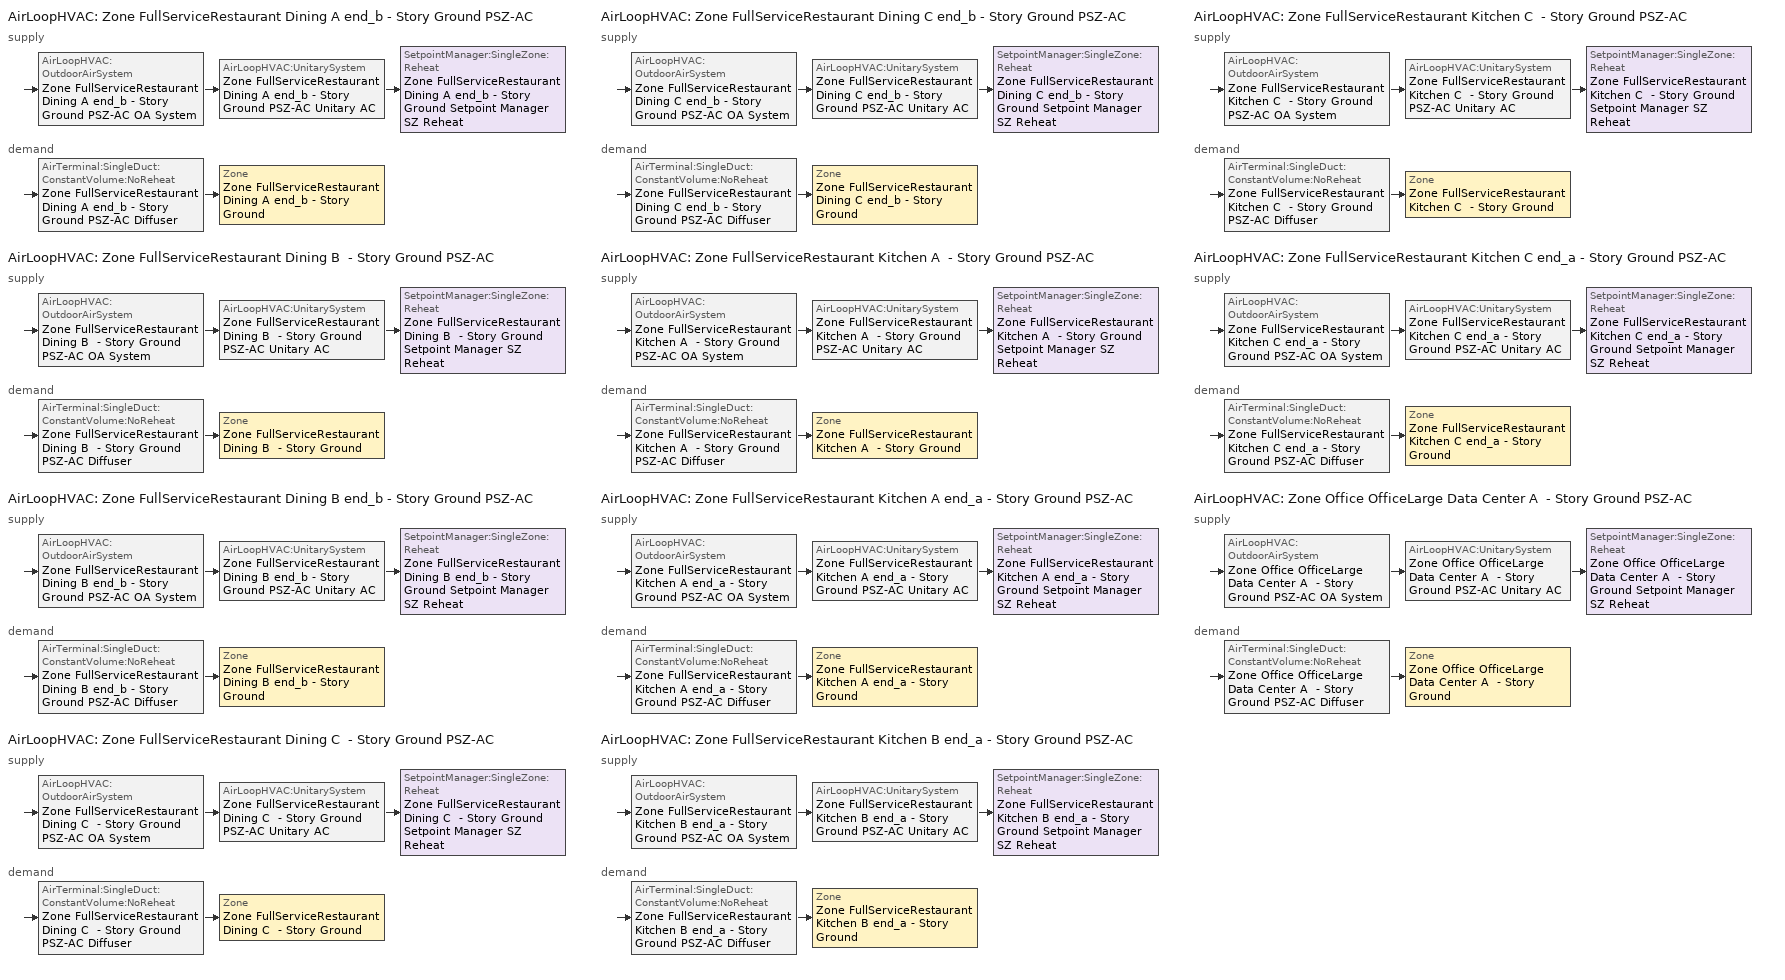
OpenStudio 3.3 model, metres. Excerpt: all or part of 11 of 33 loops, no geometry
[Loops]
AirLoopHVAC 'Zone FullServiceRestaurant Dining A end_b - Story Ground PSZ-AC'
 supply: AirLoopHVAC:OutdoorAirSystem 'Zone FullServiceRestaurant Dining A end_b - Story Ground PSZ-AC OA System' > AirLoopHVAC:UnitarySystem 'Zone FullServiceRestaurant Dining A end_b - Story Ground PSZ-AC Unitary AC' > SetpointManager:SingleZone:Reheat 'Zone FullServiceRestaurant Dining A end_b - Story Ground Setpoint Manager SZ Reheat'
 demand: AirTerminal:SingleDuct:ConstantVolume:NoReheat 'Zone FullServiceRestaurant Dining A end_b - Story Ground PSZ-AC Diffuser' > Zone 'Zone FullServiceRestaurant Dining A end_b - Story Ground'
AirLoopHVAC 'Zone FullServiceRestaurant Dining B  - Story Ground PSZ-AC'
 supply: AirLoopHVAC:OutdoorAirSystem 'Zone FullServiceRestaurant Dining B  - Story Ground PSZ-AC OA System' > AirLoopHVAC:UnitarySystem 'Zone FullServiceRestaurant Dining B  - Story Ground PSZ-AC Unitary AC' > SetpointManager:SingleZone:Reheat 'Zone FullServiceRestaurant Dining B  - Story Ground Setpoint Manager SZ Reheat'
 demand: AirTerminal:SingleDuct:ConstantVolume:NoReheat 'Zone FullServiceRestaurant Dining B  - Story Ground PSZ-AC Diffuser' > Zone 'Zone FullServiceRestaurant Dining B  - Story Ground'
AirLoopHVAC 'Zone FullServiceRestaurant Dining B end_b - Story Ground PSZ-AC'
 supply: AirLoopHVAC:OutdoorAirSystem 'Zone FullServiceRestaurant Dining B end_b - Story Ground PSZ-AC OA System' > AirLoopHVAC:UnitarySystem 'Zone FullServiceRestaurant Dining B end_b - Story Ground PSZ-AC Unitary AC' > SetpointManager:SingleZone:Reheat 'Zone FullServiceRestaurant Dining B end_b - Story Ground Setpoint Manager SZ Reheat'
 demand: AirTerminal:SingleDuct:ConstantVolume:NoReheat 'Zone FullServiceRestaurant Dining B end_b - Story Ground PSZ-AC Diffuser' > Zone 'Zone FullServiceRestaurant Dining B end_b - Story Ground'
AirLoopHVAC 'Zone FullServiceRestaurant Dining C  - Story Ground PSZ-AC'
 supply: AirLoopHVAC:OutdoorAirSystem 'Zone FullServiceRestaurant Dining C  - Story Ground PSZ-AC OA System' > AirLoopHVAC:UnitarySystem 'Zone FullServiceRestaurant Dining C  - Story Ground PSZ-AC Unitary AC' > SetpointManager:SingleZone:Reheat 'Zone FullServiceRestaurant Dining C  - Story Ground Setpoint Manager SZ Reheat'
 demand: AirTerminal:SingleDuct:ConstantVolume:NoReheat 'Zone FullServiceRestaurant Dining C  - Story Ground PSZ-AC Diffuser' > Zone 'Zone FullServiceRestaurant Dining C  - Story Ground'
AirLoopHVAC 'Zone FullServiceRestaurant Dining C end_b - Story Ground PSZ-AC'
 supply: AirLoopHVAC:OutdoorAirSystem 'Zone FullServiceRestaurant Dining C end_b - Story Ground PSZ-AC OA System' > AirLoopHVAC:UnitarySystem 'Zone FullServiceRestaurant Dining C end_b - Story Ground PSZ-AC Unitary AC' > SetpointManager:SingleZone:Reheat 'Zone FullServiceRestaurant Dining C end_b - Story Ground Setpoint Manager SZ Reheat'
 demand: AirTerminal:SingleDuct:ConstantVolume:NoReheat 'Zone FullServiceRestaurant Dining C end_b - Story Ground PSZ-AC Diffuser' > Zone 'Zone FullServiceRestaurant Dining C end_b - Story Ground'
AirLoopHVAC 'Zone FullServiceRestaurant Kitchen A  - Story Ground PSZ-AC'
 supply: AirLoopHVAC:OutdoorAirSystem 'Zone FullServiceRestaurant Kitchen A  - Story Ground PSZ-AC OA System' > AirLoopHVAC:UnitarySystem 'Zone FullServiceRestaurant Kitchen A  - Story Ground PSZ-AC Unitary AC' > SetpointManager:SingleZone:Reheat 'Zone FullServiceRestaurant Kitchen A  - Story Ground Setpoint Manager SZ Reheat'
 demand: AirTerminal:SingleDuct:ConstantVolume:NoReheat 'Zone FullServiceRestaurant Kitchen A  - Story Ground PSZ-AC Diffuser' > Zone 'Zone FullServiceRestaurant Kitchen A  - Story Ground'
AirLoopHVAC 'Zone FullServiceRestaurant Kitchen A end_a - Story Ground PSZ-AC'
 supply: AirLoopHVAC:OutdoorAirSystem 'Zone FullServiceRestaurant Kitchen A end_a - Story Ground PSZ-AC OA System' > AirLoopHVAC:UnitarySystem 'Zone FullServiceRestaurant Kitchen A end_a - Story Ground PSZ-AC Unitary AC' > SetpointManager:SingleZone:Reheat 'Zone FullServiceRestaurant Kitchen A end_a - Story Ground Setpoint Manager SZ Reheat'
 demand: AirTerminal:SingleDuct:ConstantVolume:NoReheat 'Zone FullServiceRestaurant Kitchen A end_a - Story Ground PSZ-AC Diffuser' > Zone 'Zone FullServiceRestaurant Kitchen A end_a - Story Ground'
AirLoopHVAC 'Zone FullServiceRestaurant Kitchen B end_a - Story Ground PSZ-AC'
 supply: AirLoopHVAC:OutdoorAirSystem 'Zone FullServiceRestaurant Kitchen B end_a - Story Ground PSZ-AC OA System' > AirLoopHVAC:UnitarySystem 'Zone FullServiceRestaurant Kitchen B end_a - Story Ground PSZ-AC Unitary AC' > SetpointManager:SingleZone:Reheat 'Zone FullServiceRestaurant Kitchen B end_a - Story Ground Setpoint Manager SZ Reheat'
 demand: AirTerminal:SingleDuct:ConstantVolume:NoReheat 'Zone FullServiceRestaurant Kitchen B end_a - Story Ground PSZ-AC Diffuser' > Zone 'Zone FullServiceRestaurant Kitchen B end_a - Story Ground'
AirLoopHVAC 'Zone FullServiceRestaurant Kitchen C  - Story Ground PSZ-AC'
 supply: AirLoopHVAC:OutdoorAirSystem 'Zone FullServiceRestaurant Kitchen C  - Story Ground PSZ-AC OA System' > AirLoopHVAC:UnitarySystem 'Zone FullServiceRestaurant Kitchen C  - Story Ground PSZ-AC Unitary AC' > SetpointManager:SingleZone:Reheat 'Zone FullServiceRestaurant Kitchen C  - Story Ground Setpoint Manager SZ Reheat'
 demand: AirTerminal:SingleDuct:ConstantVolume:NoReheat 'Zone FullServiceRestaurant Kitchen C  - Story Ground PSZ-AC Diffuser' > Zone 'Zone FullServiceRestaurant Kitchen C  - Story Ground'
AirLoopHVAC 'Zone FullServiceRestaurant Kitchen C end_a - Story Ground PSZ-AC'
 supply: AirLoopHVAC:OutdoorAirSystem 'Zone FullServiceRestaurant Kitchen C end_a - Story Ground PSZ-AC OA System' > AirLoopHVAC:UnitarySystem 'Zone FullServiceRestaurant Kitchen C end_a - Story Ground PSZ-AC Unitary AC' > SetpointManager:SingleZone:Reheat 'Zone FullServiceRestaurant Kitchen C end_a - Story Ground Setpoint Manager SZ Reheat'
 demand: AirTerminal:SingleDuct:ConstantVolume:NoReheat 'Zone FullServiceRestaurant Kitchen C end_a - Story Ground PSZ-AC Diffuser' > Zone 'Zone FullServiceRestaurant Kitchen C end_a - Story Ground'
AirLoopHVAC 'Zone Office OfficeLarge Data Center A  - Story Ground PSZ-AC'
 supply: AirLoopHVAC:OutdoorAirSystem 'Zone Office OfficeLarge Data Center A  - Story Ground PSZ-AC OA System' > AirLoopHVAC:UnitarySystem 'Zone Office OfficeLarge Data Center A  - Story Ground PSZ-AC Unitary AC' > SetpointManager:SingleZone:Reheat 'Zone Office OfficeLarge Data Center A  - Story Ground Setpoint Manager SZ Reheat'
 demand: AirTerminal:SingleDuct:ConstantVolume:NoReheat 'Zone Office OfficeLarge Data Center A  - Story Ground PSZ-AC Diffuser' > Zone 'Zone Office OfficeLarge Data Center A  - Story Ground'
[Sizing:Zone] Zone Cooling Design Supply Air Temperature Input Method=SupplyAirTemperature; Zone Cooling Design Supply Air Temperature {C}=12.7778; Zone Cooling Design Supply Air Temperature Difference {deltaC}=11.11; Zone Heating Design Supply Air Temperature Input Method=SupplyAirTemperature; Zone Heating Design Supply Air Temperature {C}=50; Zone Heating Design Supply Air Temperature Difference {deltaC}=11.11; Zone Cooling Design Supply Air Humidity Ratio {kg-H2O/kg-air}=0.0085; Zone Heating Design Supply Air Humidity Ratio {kg-H2O/kg-air}=0.008; Cooling Design Air Flow Method=DesignDay; Heating Design Air Flow Method=DesignDay; Account for Dedicated Outdoor Air System=No; Dedicated Outdoor Air System Control Strategy=NeutralSupplyAir; Dedicated Outdoor Air Low Setpoint Temperature for Design {C}=autosize; Dedicated Outdoor Air High Setpoint Temperature for Design {C}=autosize
Zone FullServiceRestaurant Kitchen A end_a - Story Ground; Zone FullServiceRestaurant Kitchen B end_a - Story Ground; Zone FullServiceRestaurant Kitchen C end_a - Story Ground; Zone FullServiceRestaurant Kitchen A  - Story Ground; Zone FullServiceRestaurant Kitchen C  - Story Ground; Zone Office OfficeLarge Data Center A  - Story Ground; Zone FullServiceRestaurant Dining B  - Story Ground; Zone FullServiceRestaurant Dining C  - Story Ground; Zone FullServiceRestaurant Dining A end_b - Story Ground; Zone FullServiceRestaurant Dining B end_b - Story Ground; Zone FullServiceRestaurant Dining C end_b - Story Ground
[Zone equipment]
Zone FullServiceRestaurant Kitchen A end_a - Story Ground: Zone FullServiceRestaurant Kitchen A end_a - Story Ground Exhaust Fan, Zone FullServiceRestaurant Kitchen A end_a - Story Ground PSZ-AC Diffuser
Zone FullServiceRestaurant Kitchen B end_a - Story Ground: Zone FullServiceRestaurant Kitchen B end_a - Story Ground Exhaust Fan, Zone FullServiceRestaurant Kitchen B end_a - Story Ground PSZ-AC Diffuser
Zone FullServiceRestaurant Kitchen C end_a - Story Ground: Zone FullServiceRestaurant Kitchen C end_a - Story Ground Exhaust Fan, Zone FullServiceRestaurant Kitchen C end_a - Story Ground PSZ-AC Diffuser
Zone FullServiceRestaurant Kitchen A  - Story Ground: Zone FullServiceRestaurant Kitchen A  - Story Ground Exhaust Fan, Zone FullServiceRestaurant Kitchen A  - Story Ground PSZ-AC Diffuser
Zone FullServiceRestaurant Kitchen C  - Story Ground: Zone FullServiceRestaurant Kitchen C  - Story Ground Exhaust Fan, Zone FullServiceRestaurant Kitchen C  - Story Ground PSZ-AC Diffuser
Zone Office OfficeLarge Data Center A  - Story Ground: Zone Office OfficeLarge Data Center A  - Story Ground PSZ-AC Diffuser
Zone FullServiceRestaurant Dining B  - Story Ground: Zone FullServiceRestaurant Dining B  - Story Ground PSZ-AC Diffuser
Zone FullServiceRestaurant Dining C  - Story Ground: Zone FullServiceRestaurant Dining C  - Story Ground PSZ-AC Diffuser
Zone FullServiceRestaurant Dining A end_b - Story Ground: Zone FullServiceRestaurant Dining A end_b - Story Ground PSZ-AC Diffuser
Zone FullServiceRestaurant Dining B end_b - Story Ground: Zone FullServiceRestaurant Dining B end_b - Story Ground PSZ-AC Diffuser
Zone FullServiceRestaurant Dining C end_b - Story Ground: Zone FullServiceRestaurant Dining C end_b - Story Ground PSZ-AC Diffuser
[Fan:ZoneExhaust] Availability Schedule=RestaurantSitDown Kitchen_Exhaust_SCH; Fan Total Efficiency=0.385; Pressure Rise {Pa}=124.544; Flow Fraction Schedule=RestaurantSitDown Kitchen_Exhaust_SCH; System Availability Manager Coupling Mode=Decoupled
Name | Maximum Flow Rate {m3/s}
Zone FullServiceRestaurant Kitchen A  - Story Ground Exhaust Fan; Zone FullServiceRestaurant Kitchen C  - Story Ground Exhaust Fan | 1.3616
Zone FullServiceRestaurant Kitchen A end_a - Story Ground Exhaust Fan; Zone FullServiceRestaurant Kitchen C end_a - Story Ground Exhaust Fan | 0.0743317
Zone FullServiceRestaurant Kitchen B end_a - Story Ground Exhaust Fan | 1.6059
[AirLoopHVAC] Design Supply Air Flow Rate {m3/s}=autosize; Design Return Air Flow Fraction of Supply Air Flow=1
Name | Availability Schedule
Zone FullServiceRestaurant Dining A end_b - Story Ground PSZ-AC | Zone FullServiceRestaurant Dining A end_b - Story Ground PSZ-AC Occ Sch
Zone FullServiceRestaurant Dining B  - Story Ground PSZ-AC | Zone FullServiceRestaurant Dining B  - Story Ground PSZ-AC Occ Sch
Zone FullServiceRestaurant Dining B end_b - Story Ground PSZ-AC | Zone FullServiceRestaurant Dining B end_b - Story Ground PSZ-AC Occ Sch
Zone FullServiceRestaurant Dining C  - Story Ground PSZ-AC | Zone FullServiceRestaurant Dining C  - Story Ground PSZ-AC Occ Sch
Zone FullServiceRestaurant Dining C end_b - Story Ground PSZ-AC | Zone FullServiceRestaurant Dining C end_b - Story Ground PSZ-AC Occ Sch
Zone FullServiceRestaurant Kitchen A  - Story Ground PSZ-AC | Zone FullServiceRestaurant Kitchen A  - Story Ground PSZ-AC Occ Sch
Zone FullServiceRestaurant Kitchen A end_a - Story Ground PSZ-AC | Zone FullServiceRestaurant Kitchen A end_a - Story Ground PSZ-AC Occ Sch
Zone FullServiceRestaurant Kitchen B end_a - Story Ground PSZ-AC | Zone FullServiceRestaurant Kitchen B end_a - Story Ground PSZ-AC Occ Sch
Zone FullServiceRestaurant Kitchen C  - Story Ground PSZ-AC | Zone FullServiceRestaurant Kitchen C  - Story Ground PSZ-AC Occ Sch
Zone FullServiceRestaurant Kitchen C end_a - Story Ground PSZ-AC | Zone FullServiceRestaurant Kitchen C end_a - Story Ground PSZ-AC Occ Sch
Zone Office OfficeLarge Data Center A  - Story Ground PSZ-AC | Always On Discrete
[Sizing:System] Type of Load to Size On=Sensible; Design Outdoor Air Flow Rate {m3/s}=Autosize; Central Heating Maximum System Air Flow Ratio=1; Preheat Design Temperature {C}=7.22222; Preheat Design Humidity Ratio {kg-H2O/kg-Air}=0.008; Precool Design Temperature {C}=12.7778; Precool Design Humidity Ratio {kg-H2O/kg-Air}=0.008; Central Cooling Design Supply Air Temperature {C}=12.7778; Central Heating Design Supply Air Temperature {C}=50; Sizing Option=Coincident; 100% Outdoor Air in Cooling=No; 100% Outdoor Air in Heating=No; Central Cooling Design Supply Air Humidity Ratio {kg-H2O/kg-Air}=0.0085; Central Heating Design Supply Air Humidity Ratio {kg-H2O/kg-Air}=0.008; Cooling Design Air Flow Method=DesignDay; Heating Design Air Flow Method=DesignDay; System Outdoor Air Method=ZoneSum; Zone Maximum Outdoor Air Fraction=1; Cooling Supply Air Flow Rate Per Floor Area {m3/s-m2}=0.00996765; Cooling Fraction of Autosized Cooling Supply Air Flow Rate=1; Cooling Supply Air Flow Rate Per Unit Cooling Capacity {m3/s-W}=3.94755e-05; Heating Supply Air Flow Rate Per Floor Area {m3/s-m2}=0.00996765; Heating Fraction of Autosized Heating Supply Air Flow Rate=1; Heating Fraction of Autosized Cooling Supply Air Flow Rate=1; Heating Supply Air Flow Rate Per Unit Heating Capacity {m3/s-W}=3.15882e-05; Cooling Design Capacity Method=CoolingDesignCapacity; Cooling Design Capacity {W}=autosize; Cooling Design Capacity Per Floor Area {W/m2}=234.7; Fraction of Autosized Cooling Design Capacity=1; Heating Design Capacity Method=HeatingDesignCapacity; Heating Design Capacity {W}=autosize; Heating Design Capacity Per Floor Area {W/m2}=157; Fraction of Autosized Heating Design Capacity=1; Central Cooling Capacity Control Method=OnOff; Occupant Diversity=autosize
Zone FullServiceRestaurant Dining A end_b - Story Ground PSZ-AC; Zone FullServiceRestaurant Dining B  - Story Ground PSZ-AC; Zone FullServiceRestaurant Dining B end_b - Story Ground PSZ-AC; Zone FullServiceRestaurant Dining C  - Story Ground PSZ-AC; Zone FullServiceRestaurant Dining C end_b - Story Ground PSZ-AC; Zone FullServiceRestaurant Kitchen A  - Story Ground PSZ-AC; Zone FullServiceRestaurant Kitchen A end_a - Story Ground PSZ-AC; Zone FullServiceRestaurant Kitchen B end_a - Story Ground PSZ-AC; Zone FullServiceRestaurant Kitchen C  - Story Ground PSZ-AC; Zone FullServiceRestaurant Kitchen C end_a - Story Ground PSZ-AC; Zone Office OfficeLarge Data Center A  - Story Ground PSZ-AC
[Controller:OutdoorAir] Minimum Outdoor Air Flow Rate {m3/s}=autosize; Maximum Outdoor Air Flow Rate {m3/s}=Autosize; Economizer Control Action Type=ModulateFlow; Lockout Type=LockoutWithHeating; Minimum Limit Type=FixedMinimum; High Humidity Control=No
Name | Economizer Control Type | Economizer Maximum Limit Dry-Bulb Temperature {C} | Economizer Maximum Limit Enthalpy {J/kg} | Minimum Outdoor Air Schedule | Maximum Fraction of Outdoor Air Schedule | Controller Mechanical Ventilation | Heat Recovery Bypass Control Type
Zone FullServiceRestaurant Dining A end_b - Story Ground PSZ-AC OA System Controller | NoEconomizer | 28 | 64000 | Zone FullServiceRestaurant Dining A end_b - Story Ground PSZ-AC Occ Sch | ZoneFullServiceRestaurantDiningAendbStoryGroundPSZACmaxOASch | Controller Mechanical Ventilation 2 | BypassWhenWithinEconomizerLimits
Zone FullServiceRestaurant Dining B  - Story Ground PSZ-AC OA System Controller | DifferentialDryBulb |  |  | Zone FullServiceRestaurant Dining B  - Story Ground PSZ-AC Occ Sch | ZoneFullServiceRestaurantDiningBStoryGroundPSZACmaxOASch | Controller Mechanical Ventilation 3 | BypassWhenOAFlowGreaterThanMinimum
Zone FullServiceRestaurant Dining B end_b - Story Ground PSZ-AC OA System Controller | DifferentialDryBulb |  |  | Zone FullServiceRestaurant Dining B end_b - Story Ground PSZ-AC Occ Sch | ZoneFullServiceRestaurantDiningBendbStoryGroundPSZACmaxOASch | Controller Mechanical Ventilation 4 | BypassWhenOAFlowGreaterThanMinimum
Zone FullServiceRestaurant Dining C  - Story Ground PSZ-AC OA System Controller | DifferentialDryBulb |  |  | Zone FullServiceRestaurant Dining C  - Story Ground PSZ-AC Occ Sch | ZoneFullServiceRestaurantDiningCStoryGroundPSZACmaxOASch | Controller Mechanical Ventilation 5 | BypassWhenOAFlowGreaterThanMinimum
Zone FullServiceRestaurant Dining C end_b - Story Ground PSZ-AC OA System Controller | NoEconomizer | 28 | 64000 | Zone FullServiceRestaurant Dining C end_b - Story Ground PSZ-AC Occ Sch | ZoneFullServiceRestaurantDiningCendbStoryGroundPSZACmaxOASch | Controller Mechanical Ventilation 6 | BypassWhenWithinEconomizerLimits
Zone FullServiceRestaurant Kitchen A  - Story Ground PSZ-AC OA System Controller | DifferentialDryBulb |  |  | Zone FullServiceRestaurant Kitchen A  - Story Ground PSZ-AC Occ Sch | ZoneFullServiceRestaurantKitchenAStoryGroundPSZACmaxOASch | Controller Mechanical Ventilation 7 | BypassWhenWithinEconomizerLimits
Zone FullServiceRestaurant Kitchen A end_a - Story Ground PSZ-AC OA System Controller | NoEconomizer | 28 | 64000 | Zone FullServiceRestaurant Kitchen A end_a - Story Ground PSZ-AC Occ Sch | ZoneFullServiceRestaurantKitchenAendaStoryGroundPSZACmaxOASch | Controller Mechanical Ventilation 8 | BypassWhenWithinEconomizerLimits
Zone FullServiceRestaurant Kitchen B end_a - Story Ground PSZ-AC OA System Controller | DifferentialDryBulb |  |  | Zone FullServiceRestaurant Kitchen B end_a - Story Ground PSZ-AC Occ Sch | ZoneFullServiceRestaurantKitchenBendaStoryGroundPSZACmaxOASch | Controller Mechanical Ventilation 9 | BypassWhenWithinEconomizerLimits
Zone FullServiceRestaurant Kitchen C  - Story Ground PSZ-AC OA System Controller | DifferentialDryBulb |  |  | Zone FullServiceRestaurant Kitchen C  - Story Ground PSZ-AC Occ Sch | ZoneFullServiceRestaurantKitchenCStoryGroundPSZACmaxOASch | Controller Mechanical Ventilation 10 | BypassWhenWithinEconomizerLimits
Zone FullServiceRestaurant Kitchen C end_a - Story Ground PSZ-AC OA System Controller | NoEconomizer | 28 | 64000 | Zone FullServiceRestaurant Kitchen C end_a - Story Ground PSZ-AC Occ Sch | ZoneFullServiceRestaurantKitchenCendaStoryGroundPSZACmaxOASch | Controller Mechanical Ventilation 11 | BypassWhenWithinEconomizerLimits
Zone Office OfficeLarge Data Center A  - Story Ground PSZ-AC OA System Controller | NoEconomizer | 28 | 64000 | Zone Office OfficeLarge Data Center A  - Story Ground PSZ-AC Occ Sch | ZoneOfficeOfficeLargeDataCenterAStoryGroundPSZACmaxOASch | Controller Mechanical Ventilation 12 | BypassWhenWithinEconomizerLimits
[Controller:MechanicalVentilation] Availability Schedule=Always On Discrete
Controller Mechanical Ventilation 2; Controller Mechanical Ventilation 3; Controller Mechanical Ventilation 4; Controller Mechanical Ventilation 5; Controller Mechanical Ventilation 6; Controller Mechanical Ventilation 7; Controller Mechanical Ventilation 8; Controller Mechanical Ventilation 9; Controller Mechanical Ventilation 10; Controller Mechanical Ventilation 11; Controller Mechanical Ventilation 12
[AirLoopHVAC:OutdoorAirSystem]
Name | Controller
Zone FullServiceRestaurant Dining A end_b - Story Ground PSZ-AC OA System | Zone FullServiceRestaurant Dining A end_b - Story Ground PSZ-AC OA System Controller
Zone FullServiceRestaurant Dining B  - Story Ground PSZ-AC OA System | Zone FullServiceRestaurant Dining B  - Story Ground PSZ-AC OA System Controller
Zone FullServiceRestaurant Dining B end_b - Story Ground PSZ-AC OA System | Zone FullServiceRestaurant Dining B end_b - Story Ground PSZ-AC OA System Controller
Zone FullServiceRestaurant Dining C  - Story Ground PSZ-AC OA System | Zone FullServiceRestaurant Dining C  - Story Ground PSZ-AC OA System Controller
Zone FullServiceRestaurant Dining C end_b - Story Ground PSZ-AC OA System | Zone FullServiceRestaurant Dining C end_b - Story Ground PSZ-AC OA System Controller
Zone FullServiceRestaurant Kitchen A  - Story Ground PSZ-AC OA System | Zone FullServiceRestaurant Kitchen A  - Story Ground PSZ-AC OA System Controller
Zone FullServiceRestaurant Kitchen A end_a - Story Ground PSZ-AC OA System | Zone FullServiceRestaurant Kitchen A end_a - Story Ground PSZ-AC OA System Controller
Zone FullServiceRestaurant Kitchen B end_a - Story Ground PSZ-AC OA System | Zone FullServiceRestaurant Kitchen B end_a - Story Ground PSZ-AC OA System Controller
Zone FullServiceRestaurant Kitchen C  - Story Ground PSZ-AC OA System | Zone FullServiceRestaurant Kitchen C  - Story Ground PSZ-AC OA System Controller
Zone FullServiceRestaurant Kitchen C end_a - Story Ground PSZ-AC OA System | Zone FullServiceRestaurant Kitchen C end_a - Story Ground PSZ-AC OA System Controller
Zone Office OfficeLarge Data Center A  - Story Ground PSZ-AC OA System | Zone Office OfficeLarge Data Center A  - Story Ground PSZ-AC OA System Controller
[SetpointManager:SingleZone:Reheat] Minimum Supply Air Temperature {C}=12.7778; Maximum Supply Air Temperature {C}=50
Name | Control Zone | Setpoint Node or NodeList
Zone FullServiceRestaurant Dining A end_b - Story Ground Setpoint Manager SZ Reheat | Zone FullServiceRestaurant Dining A end_b - Story Ground | Zone FullServiceRestaurant Dining A end_b - Story Ground PSZ-AC Supply Outlet Node
Zone FullServiceRestaurant Dining B  - Story Ground Setpoint Manager SZ Reheat | Zone FullServiceRestaurant Dining B  - Story Ground | Zone FullServiceRestaurant Dining B  - Story Ground PSZ-AC Supply Outlet Node
Zone FullServiceRestaurant Dining B end_b - Story Ground Setpoint Manager SZ Reheat | Zone FullServiceRestaurant Dining B end_b - Story Ground | Zone FullServiceRestaurant Dining B end_b - Story Ground PSZ-AC Supply Outlet Node
Zone FullServiceRestaurant Dining C  - Story Ground Setpoint Manager SZ Reheat | Zone FullServiceRestaurant Dining C  - Story Ground | Zone FullServiceRestaurant Dining C  - Story Ground PSZ-AC Supply Outlet Node
Zone FullServiceRestaurant Dining C end_b - Story Ground Setpoint Manager SZ Reheat | Zone FullServiceRestaurant Dining C end_b - Story Ground | Zone FullServiceRestaurant Dining C end_b - Story Ground PSZ-AC Supply Outlet Node
Zone FullServiceRestaurant Kitchen A  - Story Ground Setpoint Manager SZ Reheat | Zone FullServiceRestaurant Kitchen A  - Story Ground | Zone FullServiceRestaurant Kitchen A  - Story Ground PSZ-AC Supply Outlet Node
Zone FullServiceRestaurant Kitchen A end_a - Story Ground Setpoint Manager SZ Reheat | Zone FullServiceRestaurant Kitchen A end_a - Story Ground | Zone FullServiceRestaurant Kitchen A end_a - Story Ground PSZ-AC Supply Outlet Node
Zone FullServiceRestaurant Kitchen B end_a - Story Ground Setpoint Manager SZ Reheat | Zone FullServiceRestaurant Kitchen B end_a - Story Ground | Zone FullServiceRestaurant Kitchen B end_a - Story Ground PSZ-AC Supply Outlet Node
Zone FullServiceRestaurant Kitchen C  - Story Ground Setpoint Manager SZ Reheat | Zone FullServiceRestaurant Kitchen C  - Story Ground | Zone FullServiceRestaurant Kitchen C  - Story Ground PSZ-AC Supply Outlet Node
Zone FullServiceRestaurant Kitchen C end_a - Story Ground Setpoint Manager SZ Reheat | Zone FullServiceRestaurant Kitchen C end_a - Story Ground | Zone FullServiceRestaurant Kitchen C end_a - Story Ground PSZ-AC Supply Outlet Node
Zone Office OfficeLarge Data Center A  - Story Ground Setpoint Manager SZ Reheat | Zone Office OfficeLarge Data Center A  - Story Ground | Zone Office OfficeLarge Data Center A  - Story Ground PSZ-AC Supply Outlet Node
[Coil:Heating:Gas] Availability Schedule=Always On Discrete; Gas Burner Efficiency=0.8; Nominal Capacity {W}=AutoSize; Parasitic Electric Load {W}=0; Parasitic Gas Load {W}=0
Zone FullServiceRestaurant Dining A end_b - Story Ground PSZ-AC Gas Htg Coil 29kBtu/hr 0.8 Thermal Eff; Zone FullServiceRestaurant Dining B  - Story Ground PSZ-AC Gas Htg Coil 6606kBtu/hr 0.8 Thermal Eff; Zone FullServiceRestaurant Dining B end_b - Story Ground PSZ-AC Gas Htg Coil 571kBtu/hr 0.8 Thermal Eff; Zone FullServiceRestaurant Dining C  - Story Ground PSZ-AC Gas Htg Coil 323kBtu/hr 0.8 Thermal Eff; Zone FullServiceRestaurant Dining C end_b - Story Ground PSZ-AC Gas Htg Coil 29kBtu/hr 0.8 Thermal Eff; Zone FullServiceRestaurant Kitchen A  - Story Ground PSZ-AC Gas Htg Coil 372kBtu/hr 0.8 Thermal Eff; Zone FullServiceRestaurant Kitchen A end_a - Story Ground PSZ-AC Gas Htg Coil 24kBtu/hr 0.8 Thermal Eff; Zone FullServiceRestaurant Kitchen B end_a - Story Ground PSZ-AC Gas Htg Coil 469kBtu/hr 0.8 Thermal Eff; Zone FullServiceRestaurant Kitchen C  - Story Ground PSZ-AC Gas Htg Coil 371kBtu/hr 0.8 Thermal Eff; Zone FullServiceRestaurant Kitchen C end_a - Story Ground PSZ-AC Gas Htg Coil 24kBtu/hr 0.8 Thermal Eff; Zone Office OfficeLarge Data Center A  - Story Ground PSZ-AC Gas Htg Coil 40kBtu/hr 0.8 Thermal Eff
[Coil:Heating:Electric] Availability Schedule=Always On Discrete; Efficiency=1
Zone FullServiceRestaurant Dining A end_b - Story Ground PSZ-AC Electric Backup Htg Coil; Zone FullServiceRestaurant Dining B  - Story Ground PSZ-AC Electric Backup Htg Coil; Zone FullServiceRestaurant Dining B end_b - Story Ground PSZ-AC Electric Backup Htg Coil; Zone FullServiceRestaurant Dining C  - Story Ground PSZ-AC Electric Backup Htg Coil; Zone FullServiceRestaurant Dining C end_b - Story Ground PSZ-AC Electric Backup Htg Coil; Zone FullServiceRestaurant Kitchen A  - Story Ground PSZ-AC Electric Backup Htg Coil; Zone FullServiceRestaurant Kitchen A end_a - Story Ground PSZ-AC Electric Backup Htg Coil; Zone FullServiceRestaurant Kitchen B end_a - Story Ground PSZ-AC Electric Backup Htg Coil; Zone FullServiceRestaurant Kitchen C  - Story Ground PSZ-AC Electric Backup Htg Coil; Zone FullServiceRestaurant Kitchen C end_a - Story Ground PSZ-AC Electric Backup Htg Coil; Zone Office OfficeLarge Data Center A  - Story Ground PSZ-AC Electric Backup Htg Coil
[Coil:Cooling:DX:SingleSpeed] Availability Schedule=Always On Discrete; Rated Total Cooling Capacity {W}=autosize; Rated Sensible Heat Ratio=autosize; Rated Air Flow Rate {m3/s}=autosize; Rated Evaporator Fan Power Per Volume Flow Rate {W/(m3/s)}=773.3; Total Cooling Capacity Function of Temperature Curve=PSZ-AC_Unitary_PackagecoolCapFT; Total Cooling Capacity Function of Flow Fraction Curve=PSZ-AC_Unitary_PackagecoolFFF; Energy Input Ratio Function of Temperature Curve=PSZ-AC DX Unitary Package EIRFT; Energy Input Ratio Function of Flow Fraction Curve=PSZ-AC_Unitary_PackagecoolEIRFFF; Part Load Fraction Correlation Curve=PSZ-AC_Unitary_PackagecoolPLR; Minimum Outdoor Dry-Bulb Temperature for Compressor Operation {C}=-25; Condenser Type=AirCooled; Evaporative Condenser Effectiveness=0; Evaporative Condenser Air Flow Rate {m3/s}=Autosize; Evaporative Condenser Pump Rated Power Consumption {W}=Autosize; Crankcase Heater Capacity {W}=0; Maximum Outdoor Dry-Bulb Temperature for Crankcase Heater Operation {C}=0; Basin Heater Capacity {W/K}=0; Basin Heater Setpoint Temperature {C}=10
Name | Rated COP {W/W}
Zone FullServiceRestaurant Dining A end_b - Story Ground PSZ-AC 1spd DX AC Clg Coil 13kBtu/hr 14.0SEER; Zone FullServiceRestaurant Dining C end_b - Story Ground PSZ-AC 1spd DX AC Clg Coil 13kBtu/hr 14.0SEER; Zone FullServiceRestaurant Kitchen A end_a - Story Ground PSZ-AC 1spd DX AC Clg Coil 14kBtu/hr 14.0SEER; Zone FullServiceRestaurant Kitchen C end_a - Story Ground PSZ-AC 1spd DX AC Clg Coil 14kBtu/hr 14.0SEER; Zone Office OfficeLarge Data Center A  - Story Ground PSZ-AC 1spd DX AC Clg Coil 12kBtu/hr 14.0SEER | 4.11713
Zone FullServiceRestaurant Dining B  - Story Ground PSZ-AC 1spd DX AC Clg Coil 2466kBtu/hr 9.5EER | 3.2994
Zone FullServiceRestaurant Dining B end_b - Story Ground PSZ-AC 1spd DX AC Clg Coil 238kBtu/hr 10.8EER; Zone FullServiceRestaurant Kitchen A  - Story Ground PSZ-AC 1spd DX AC Clg Coil 216kBtu/hr 10.8EER; Zone FullServiceRestaurant Kitchen C  - Story Ground PSZ-AC 1spd DX AC Clg Coil 211kBtu/hr 10.8EER | 3.73224
Zone FullServiceRestaurant Dining C  - Story Ground PSZ-AC 1spd DX AC Clg Coil 127kBtu/hr 11.0EER | 3.79883
Zone FullServiceRestaurant Kitchen B end_a - Story Ground PSZ-AC 1spd DX AC Clg Coil 270kBtu/hr 9.8EER | 3.39929
[Fan:OnOff] Availability Schedule=Always On Discrete; Maximum Flow Rate {m3/s}=autosize; Motor In Airstream Fraction=1
Name | Fan Total Efficiency | Pressure Rise {Pa} | Motor Efficiency | Fan Power Ratio Function of Speed Ratio Curve | Fan Efficiency Ratio Function of Speed Ratio Curve
Zone FullServiceRestaurant Dining A end_b - Story Ground PSZ-AC Fan | 0.55575 | 622.722 | 0.855 | Fan On Off Power Curve 1 | Fan On Off Efficiency Curve 1
Zone FullServiceRestaurant Dining B  - Story Ground PSZ-AC Fan | 0.6201 | 1018.77 | 0.954 | Fan On Off Power Curve 2 | Fan On Off Efficiency Curve 2
Zone FullServiceRestaurant Dining B end_b - Story Ground PSZ-AC Fan | 0.58175 | 622.722 | 0.895 | Fan On Off Power Curve 3 | Fan On Off Efficiency Curve 3
Zone FullServiceRestaurant Dining C  - Story Ground PSZ-AC Fan | 0.56225 | 622.722 | 0.865 | Fan On Off Power Curve 4 | Fan On Off Efficiency Curve 4
Zone FullServiceRestaurant Dining C end_b - Story Ground PSZ-AC Fan | 0.55575 | 622.722 | 0.855 | Fan On Off Power Curve 5 | Fan On Off Efficiency Curve 5
Zone FullServiceRestaurant Kitchen A  - Story Ground PSZ-AC Fan | 0.58175 | 622.722 | 0.895 | Fan On Off Power Curve 6 | Fan On Off Efficiency Curve 6
Zone FullServiceRestaurant Kitchen A end_a - Story Ground PSZ-AC Fan | 0.55575 | 622.722 | 0.855 | Fan On Off Power Curve 7 | Fan On Off Efficiency Curve 7
Zone FullServiceRestaurant Kitchen B end_a - Story Ground PSZ-AC Fan | 0.58175 | 622.722 | 0.895 | Fan On Off Power Curve 8 | Fan On Off Efficiency Curve 8
Zone FullServiceRestaurant Kitchen C  - Story Ground PSZ-AC Fan | 0.58175 | 622.722 | 0.895 | Fan On Off Power Curve 9 | Fan On Off Efficiency Curve 9
Zone FullServiceRestaurant Kitchen C end_a - Story Ground PSZ-AC Fan | 0.55575 | 622.722 | 0.855 | Fan On Off Power Curve 10 | Fan On Off Efficiency Curve 10
Zone Office OfficeLarge Data Center A  - Story Ground PSZ-AC Fan | 0.55575 | 622.722 | 0.855 | Fan On Off Power Curve 11 | Fan On Off Efficiency Curve 11
[AirLoopHVAC:UnitarySystem] Control Type=Load; Dehumidification Control Type=None; Availability Schedule=Always On Discrete; Fan Placement=DrawThrough; DX Heating Coil Sizing Ratio=1; Use DOAS DX Cooling Coil=No; DOAS DX Cooling Coil Leaving Minimum Air Temperature {C}=2; Latent Load Control=SensibleOnlyLoadControl; Supply Air Flow Rate During Cooling Operation {m3/s}=Autosize; Supply Air Flow Rate During Heating Operation {m3/s}=Autosize; Supply Air Flow Rate When No Cooling or Heating is Required {m3/s}=Autosize; Maximum Supply Air Temperature {C}=80; Maximum Outdoor Dry-Bulb Temperature for Supplemental Heater Operation {C}=21; Maximum Cycling Rate {cycles/hr}=2.5; Heat Pump Time Constant {s}=60; Fraction of On-Cycle Power Use=0.01; Heat Pump Fan Delay Time {s}=60; Ancilliary On-Cycle Electric Power {W}=0; Ancilliary Off-Cycle Electric Power {W}=0
Name | Controlling Zone or Thermostat Location | Supply Fan | Supply Air Fan Operating Mode Schedule | Heating Coil | Cooling Coil | Supplemental Heating Coil
Zone FullServiceRestaurant Dining A end_b - Story Ground PSZ-AC Unitary AC | Zone FullServiceRestaurant Dining A end_b - Story Ground | Zone FullServiceRestaurant Dining A end_b - Story Ground PSZ-AC Fan | Zone FullServiceRestaurant Dining A end_b - Story Ground PSZ-AC Occ Sch | Zone FullServiceRestaurant Dining A end_b - Story Ground PSZ-AC Gas Htg Coil 29kBtu/hr 0.8 Thermal Eff | Zone FullServiceRestaurant Dining A end_b - Story Ground PSZ-AC 1spd DX AC Clg Coil 13kBtu/hr 14.0SEER | Zone FullServiceRestaurant Dining A end_b - Story Ground PSZ-AC Electric Backup Htg Coil
Zone FullServiceRestaurant Dining B  - Story Ground PSZ-AC Unitary AC | Zone FullServiceRestaurant Dining B  - Story Ground | Zone FullServiceRestaurant Dining B  - Story Ground PSZ-AC Fan | Zone FullServiceRestaurant Dining B  - Story Ground PSZ-AC Occ Sch | Zone FullServiceRestaurant Dining B  - Story Ground PSZ-AC Gas Htg Coil 6606kBtu/hr 0.8 Thermal Eff | Zone FullServiceRestaurant Dining B  - Story Ground PSZ-AC 1spd DX AC Clg Coil 2466kBtu/hr 9.5EER | Zone FullServiceRestaurant Dining B  - Story Ground PSZ-AC Electric Backup Htg Coil
Zone FullServiceRestaurant Dining B end_b - Story Ground PSZ-AC Unitary AC | Zone FullServiceRestaurant Dining B end_b - Story Ground | Zone FullServiceRestaurant Dining B end_b - Story Ground PSZ-AC Fan | Zone FullServiceRestaurant Dining B end_b - Story Ground PSZ-AC Occ Sch | Zone FullServiceRestaurant Dining B end_b - Story Ground PSZ-AC Gas Htg Coil 571kBtu/hr 0.8 Thermal Eff | Zone FullServiceRestaurant Dining B end_b - Story Ground PSZ-AC 1spd DX AC Clg Coil 238kBtu/hr 10.8EER | Zone FullServiceRestaurant Dining B end_b - Story Ground PSZ-AC Electric Backup Htg Coil
Zone FullServiceRestaurant Dining C  - Story Ground PSZ-AC Unitary AC | Zone FullServiceRestaurant Dining C  - Story Ground | Zone FullServiceRestaurant Dining C  - Story Ground PSZ-AC Fan | Zone FullServiceRestaurant Dining C  - Story Ground PSZ-AC Occ Sch | Zone FullServiceRestaurant Dining C  - Story Ground PSZ-AC Gas Htg Coil 323kBtu/hr 0.8 Thermal Eff | Zone FullServiceRestaurant Dining C  - Story Ground PSZ-AC 1spd DX AC Clg Coil 127kBtu/hr 11.0EER | Zone FullServiceRestaurant Dining C  - Story Ground PSZ-AC Electric Backup Htg Coil
Zone FullServiceRestaurant Dining C end_b - Story Ground PSZ-AC Unitary AC | Zone FullServiceRestaurant Dining C end_b - Story Ground | Zone FullServiceRestaurant Dining C end_b - Story Ground PSZ-AC Fan | Zone FullServiceRestaurant Dining C end_b - Story Ground PSZ-AC Occ Sch | Zone FullServiceRestaurant Dining C end_b - Story Ground PSZ-AC Gas Htg Coil 29kBtu/hr 0.8 Thermal Eff | Zone FullServiceRestaurant Dining C end_b - Story Ground PSZ-AC 1spd DX AC Clg Coil 13kBtu/hr 14.0SEER | Zone FullServiceRestaurant Dining C end_b - Story Ground PSZ-AC Electric Backup Htg Coil
Zone FullServiceRestaurant Kitchen A  - Story Ground PSZ-AC Unitary AC | Zone FullServiceRestaurant Kitchen A  - Story Ground | Zone FullServiceRestaurant Kitchen A  - Story Ground PSZ-AC Fan | Zone FullServiceRestaurant Kitchen A  - Story Ground PSZ-AC Occ Sch | Zone FullServiceRestaurant Kitchen A  - Story Ground PSZ-AC Gas Htg Coil 372kBtu/hr 0.8 Thermal Eff | Zone FullServiceRestaurant Kitchen A  - Story Ground PSZ-AC 1spd DX AC Clg Coil 216kBtu/hr 10.8EER | Zone FullServiceRestaurant Kitchen A  - Story Ground PSZ-AC Electric Backup Htg Coil
Zone FullServiceRestaurant Kitchen A end_a - Story Ground PSZ-AC Unitary AC | Zone FullServiceRestaurant Kitchen A end_a - Story Ground | Zone FullServiceRestaurant Kitchen A end_a - Story Ground PSZ-AC Fan | Zone FullServiceRestaurant Kitchen A end_a - Story Ground PSZ-AC Occ Sch | Zone FullServiceRestaurant Kitchen A end_a - Story Ground PSZ-AC Gas Htg Coil 24kBtu/hr 0.8 Thermal Eff | Zone FullServiceRestaurant Kitchen A end_a - Story Ground PSZ-AC 1spd DX AC Clg Coil 14kBtu/hr 14.0SEER | Zone FullServiceRestaurant Kitchen A end_a - Story Ground PSZ-AC Electric Backup Htg Coil
Zone FullServiceRestaurant Kitchen B end_a - Story Ground PSZ-AC Unitary AC | Zone FullServiceRestaurant Kitchen B end_a - Story Ground | Zone FullServiceRestaurant Kitchen B end_a - Story Ground PSZ-AC Fan | Zone FullServiceRestaurant Kitchen B end_a - Story Ground PSZ-AC Occ Sch | Zone FullServiceRestaurant Kitchen B end_a - Story Ground PSZ-AC Gas Htg Coil 469kBtu/hr 0.8 Thermal Eff | Zone FullServiceRestaurant Kitchen B end_a - Story Ground PSZ-AC 1spd DX AC Clg Coil 270kBtu/hr 9.8EER | Zone FullServiceRestaurant Kitchen B end_a - Story Ground PSZ-AC Electric Backup Htg Coil
Zone FullServiceRestaurant Kitchen C  - Story Ground PSZ-AC Unitary AC | Zone FullServiceRestaurant Kitchen C  - Story Ground | Zone FullServiceRestaurant Kitchen C  - Story Ground PSZ-AC Fan | Zone FullServiceRestaurant Kitchen C  - Story Ground PSZ-AC Occ Sch | Zone FullServiceRestaurant Kitchen C  - Story Ground PSZ-AC Gas Htg Coil 371kBtu/hr 0.8 Thermal Eff | Zone FullServiceRestaurant Kitchen C  - Story Ground PSZ-AC 1spd DX AC Clg Coil 211kBtu/hr 10.8EER | Zone FullServiceRestaurant Kitchen C  - Story Ground PSZ-AC Electric Backup Htg Coil
Zone FullServiceRestaurant Kitchen C end_a - Story Ground PSZ-AC Unitary AC | Zone FullServiceRestaurant Kitchen C end_a - Story Ground | Zone FullServiceRestaurant Kitchen C end_a - Story Ground PSZ-AC Fan | Zone FullServiceRestaurant Kitchen C end_a - Story Ground PSZ-AC Occ Sch | Zone FullServiceRestaurant Kitchen C end_a - Story Ground PSZ-AC Gas Htg Coil 24kBtu/hr 0.8 Thermal Eff | Zone FullServiceRestaurant Kitchen C end_a - Story Ground PSZ-AC 1spd DX AC Clg Coil 14kBtu/hr 14.0SEER | Zone FullServiceRestaurant Kitchen C end_a - Story Ground PSZ-AC Electric Backup Htg Coil
Zone Office OfficeLarge Data Center A  - Story Ground PSZ-AC Unitary AC | Zone Office OfficeLarge Data Center A  - Story Ground | Zone Office OfficeLarge Data Center A  - Story Ground PSZ-AC Fan | Always On Discrete | Zone Office OfficeLarge Data Center A  - Story Ground PSZ-AC Gas Htg Coil 40kBtu/hr 0.8 Thermal Eff | Zone Office OfficeLarge Data Center A  - Story Ground PSZ-AC 1spd DX AC Clg Coil 12kBtu/hr 14.0SEER | Zone Office OfficeLarge Data Center A  - Story Ground PSZ-AC Electric Backup Htg Coil
[AirTerminal:SingleDuct:ConstantVolume:NoReheat] Availability Schedule=Always On Discrete; Maximum Air Flow Rate {m3/s}=AutoSize
Zone FullServiceRestaurant Dining A end_b - Story Ground PSZ-AC Diffuser; Zone FullServiceRestaurant Dining B  - Story Ground PSZ-AC Diffuser; Zone FullServiceRestaurant Dining B end_b - Story Ground PSZ-AC Diffuser; Zone FullServiceRestaurant Dining C  - Story Ground PSZ-AC Diffuser; Zone FullServiceRestaurant Dining C end_b - Story Ground PSZ-AC Diffuser; Zone FullServiceRestaurant Kitchen A  - Story Ground PSZ-AC Diffuser; Zone FullServiceRestaurant Kitchen A end_a - Story Ground PSZ-AC Diffuser; Zone FullServiceRestaurant Kitchen B end_a - Story Ground PSZ-AC Diffuser; Zone FullServiceRestaurant Kitchen C  - Story Ground PSZ-AC Diffuser; Zone FullServiceRestaurant Kitchen C end_a - Story Ground PSZ-AC Diffuser; Zone Office OfficeLarge Data Center A  - Story Ground PSZ-AC Diffuser
[Schedule:Ruleset]
Name | Default Day Schedule | Summer Design Day Schedule | Winter Design Day Schedule
RestaurantSitDown Kitchen_Exhaust_SCH | RestaurantSitDown Kitchen_Exhaust_SCH Default | RestaurantSitDown Kitchen_Exhaust_SCH Summer Design Day | RestaurantSitDown Kitchen_Exhaust_SCH Winter Design Day
Zone FullServiceRestaurant Dining A end_b - Story Ground PSZ-AC Occ Sch | Zone FullServiceRestaurant Dining A end_b - Story Ground PSZ-AC Occ Sch Default | Zone FullServiceRestaurant Dining A end_b - Story Ground PSZ-AC Occ Sch Summer Design Day | Zone FullServiceRestaurant Dining A end_b - Story Ground PSZ-AC Occ Sch Winter Design Day
ZoneFullServiceRestaurantDiningAendbStoryGroundPSZACmaxOASch | ZoneFullServiceRestaurantDiningAendbStoryGroundPSZACmaxOASchDefault
Zone FullServiceRestaurant Dining B  - Story Ground PSZ-AC Occ Sch | Zone FullServiceRestaurant Dining B  - Story Ground PSZ-AC Occ Sch Default | Zone FullServiceRestaurant Dining B  - Story Ground PSZ-AC Occ Sch Summer Design Day | Zone FullServiceRestaurant Dining B  - Story Ground PSZ-AC Occ Sch Winter Design Day
ZoneFullServiceRestaurantDiningBStoryGroundPSZACmaxOASch | ZoneFullServiceRestaurantDiningBStoryGroundPSZACmaxOASchDefault
Zone FullServiceRestaurant Dining B end_b - Story Ground PSZ-AC Occ Sch | Zone FullServiceRestaurant Dining B end_b - Story Ground PSZ-AC Occ Sch Default | Zone FullServiceRestaurant Dining B end_b - Story Ground PSZ-AC Occ Sch Summer Design Day | Zone FullServiceRestaurant Dining B end_b - Story Ground PSZ-AC Occ Sch Winter Design Day
ZoneFullServiceRestaurantDiningBendbStoryGroundPSZACmaxOASch | ZoneFullServiceRestaurantDiningBendbStoryGroundPSZACmaxOASchDefault
Zone FullServiceRestaurant Dining C  - Story Ground PSZ-AC Occ Sch | Zone FullServiceRestaurant Dining C  - Story Ground PSZ-AC Occ Sch Default | Zone FullServiceRestaurant Dining C  - Story Ground PSZ-AC Occ Sch Summer Design Day | Zone FullServiceRestaurant Dining C  - Story Ground PSZ-AC Occ Sch Winter Design Day
ZoneFullServiceRestaurantDiningCStoryGroundPSZACmaxOASch | ZoneFullServiceRestaurantDiningCStoryGroundPSZACmaxOASchDefault
Zone FullServiceRestaurant Dining C end_b - Story Ground PSZ-AC Occ Sch | Zone FullServiceRestaurant Dining C end_b - Story Ground PSZ-AC Occ Sch Default | Zone FullServiceRestaurant Dining C end_b - Story Ground PSZ-AC Occ Sch Summer Design Day | Zone FullServiceRestaurant Dining C end_b - Story Ground PSZ-AC Occ Sch Winter Design Day
ZoneFullServiceRestaurantDiningCendbStoryGroundPSZACmaxOASch | ZoneFullServiceRestaurantDiningCendbStoryGroundPSZACmaxOASchDefault
Zone FullServiceRestaurant Kitchen A  - Story Ground PSZ-AC Occ Sch | Zone FullServiceRestaurant Kitchen A  - Story Ground PSZ-AC Occ Sch Default | Zone FullServiceRestaurant Kitchen A  - Story Ground PSZ-AC Occ Sch Summer Design Day | Zone FullServiceRestaurant Kitchen A  - Story Ground PSZ-AC Occ Sch Winter Design Day
ZoneFullServiceRestaurantKitchenAStoryGroundPSZACmaxOASch | ZoneFullServiceRestaurantKitchenAStoryGroundPSZACmaxOASchDefault
Zone FullServiceRestaurant Kitchen A end_a - Story Ground PSZ-AC Occ Sch | Zone FullServiceRestaurant Kitchen A end_a - Story Ground PSZ-AC Occ Sch Default | Zone FullServiceRestaurant Kitchen A end_a - Story Ground PSZ-AC Occ Sch Summer Design Day | Zone FullServiceRestaurant Kitchen A end_a - Story Ground PSZ-AC Occ Sch Winter Design Day
ZoneFullServiceRestaurantKitchenAendaStoryGroundPSZACmaxOASch | ZoneFullServiceRestaurantKitchenAendaStoryGroundPSZACmaxOASchDefault
Zone FullServiceRestaurant Kitchen B end_a - Story Ground PSZ-AC Occ Sch | Zone FullServiceRestaurant Kitchen B end_a - Story Ground PSZ-AC Occ Sch Default | Zone FullServiceRestaurant Kitchen B end_a - Story Ground PSZ-AC Occ Sch Summer Design Day | Zone FullServiceRestaurant Kitchen B end_a - Story Ground PSZ-AC Occ Sch Winter Design Day
ZoneFullServiceRestaurantKitchenBendaStoryGroundPSZACmaxOASch | ZoneFullServiceRestaurantKitchenBendaStoryGroundPSZACmaxOASchDefault
Zone FullServiceRestaurant Kitchen C  - Story Ground PSZ-AC Occ Sch | Zone FullServiceRestaurant Kitchen C  - Story Ground PSZ-AC Occ Sch Default | Zone FullServiceRestaurant Kitchen C  - Story Ground PSZ-AC Occ Sch Summer Design Day | Zone FullServiceRestaurant Kitchen C  - Story Ground PSZ-AC Occ Sch Winter Design Day
ZoneFullServiceRestaurantKitchenCStoryGroundPSZACmaxOASch | ZoneFullServiceRestaurantKitchenCStoryGroundPSZACmaxOASchDefault
Zone FullServiceRestaurant Kitchen C end_a - Story Ground PSZ-AC Occ Sch | Zone FullServiceRestaurant Kitchen C end_a - Story Ground PSZ-AC Occ Sch Default | Zone FullServiceRestaurant Kitchen C end_a - Story Ground PSZ-AC Occ Sch Summer Design Day | Zone FullServiceRestaurant Kitchen C end_a - Story Ground PSZ-AC Occ Sch Winter Design Day
ZoneFullServiceRestaurantKitchenCendaStoryGroundPSZACmaxOASch | ZoneFullServiceRestaurantKitchenCendaStoryGroundPSZACmaxOASchDefault
Zone Office OfficeLarge Data Center A  - Story Ground PSZ-AC Occ Sch | Zone Office OfficeLarge Data Center A  - Story Ground PSZ-AC Occ Sch Default | Zone Office OfficeLarge Data Center A  - Story Ground PSZ-AC Occ Sch Summer Design Day | Zone Office OfficeLarge Data Center A  - Story Ground PSZ-AC Occ Sch Winter Design Day
ZoneOfficeOfficeLargeDataCenterAStoryGroundPSZACmaxOASch | ZoneOfficeOfficeLargeDataCenterAStoryGroundPSZACmaxOASchDefault
[Schedule:Day]
RestaurantSitDown Kitchen_Exhaust_SCH Default; RestaurantSitDown Kitchen_Exhaust_SCH Winter Design Day; RestaurantSitDown Kitchen_Exhaust_SCH Summer Design Day; RestaurantSitDown Kitchen_Exhaust_SCH Default|WntrDsn|SmrDsn|Sun|Wkdy Day: 5, 0, 0, 24, 0, 1
Zone FullServiceRestaurant Dining A end_b - Story Ground PSZ-AC Occ Sch Default; Zone FullServiceRestaurant Dining B  - Story Ground PSZ-AC Occ Sch Default; Zone FullServiceRestaurant Dining B end_b - Story Ground PSZ-AC Occ Sch Default; Zone FullServiceRestaurant Dining C  - Story Ground PSZ-AC Occ Sch Default; Zone FullServiceRestaurant Dining C end_b - Story Ground PSZ-AC Occ Sch Default; Zone FullServiceRestaurant Kitchen A  - Story Ground PSZ-AC Occ Sch Default; Zone FullServiceRestaurant Kitchen A end_a - Story Ground PSZ-AC Occ Sch Default; Zone FullServiceRestaurant Kitchen B end_a - Story Ground PSZ-AC Occ Sch Default; Zone FullServiceRestaurant Kitchen C  - Story Ground PSZ-AC Occ Sch Default; Zone FullServiceRestaurant Kitchen C end_a - Story Ground PSZ-AC Occ Sch Default: 7, 0, 0, 24, 0, 1
Zone FullServiceRestaurant Dining A end_b - Story Ground PSZ-AC Occ Sch Winter Design Day; Zone FullServiceRestaurant Dining A end_b - Story Ground PSZ-AC Occ Sch Summer Design Day; Zone FullServiceRestaurant Dining B  - Story Ground PSZ-AC Occ Sch Winter Design Day; Zone FullServiceRestaurant Dining B  - Story Ground PSZ-AC Occ Sch Summer Design Day; Zone FullServiceRestaurant Dining B end_b - Story Ground PSZ-AC Occ Sch Winter Design Day; Zone FullServiceRestaurant Dining B end_b - Story Ground PSZ-AC Occ Sch Summer Design Day; Zone FullServiceRestaurant Dining C  - Story Ground PSZ-AC Occ Sch Winter Design Day; Zone FullServiceRestaurant Dining C  - Story Ground PSZ-AC Occ Sch Summer Design Day; Zone FullServiceRestaurant Dining C end_b - Story Ground PSZ-AC Occ Sch Winter Design Day; Zone FullServiceRestaurant Dining C end_b - Story Ground PSZ-AC Occ Sch Summer Design Day; Zone FullServiceRestaurant Kitchen A  - Story Ground PSZ-AC Occ Sch Winter Design Day; Zone FullServiceRestaurant Kitchen A  - Story Ground PSZ-AC Occ Sch Summer Design Day; Zone FullServiceRestaurant Kitchen A end_a - Story Ground PSZ-AC Occ Sch Winter Design Day; Zone FullServiceRestaurant Kitchen A end_a - Story Ground PSZ-AC Occ Sch Summer Design Day; Zone FullServiceRestaurant Kitchen B end_a - Story Ground PSZ-AC Occ Sch Winter Design Day; Zone FullServiceRestaurant Kitchen B end_a - Story Ground PSZ-AC Occ Sch Summer Design Day; Zone FullServiceRestaurant Kitchen C  - Story Ground PSZ-AC Occ Sch Winter Design Day; Zone FullServiceRestaurant Kitchen C  - Story Ground PSZ-AC Occ Sch Summer Design Day; Zone FullServiceRestaurant Kitchen C end_a - Story Ground PSZ-AC Occ Sch Winter Design Day; Zone FullServiceRestaurant Kitchen C end_a - Story Ground PSZ-AC Occ Sch Summer Design Day; Zone Office OfficeLarge Data Center A  - Story Ground PSZ-AC Occ Sch Winter Design Day; Zone Office OfficeLarge Data Center A  - Story Ground PSZ-AC Occ Sch Summer Design Day: 24, 0, 1
ZoneFullServiceRestaurantDiningAendbStoryGroundPSZACmaxOASchDefault; ZoneFullServiceRestaurantDiningBStoryGroundPSZACmaxOASchDefault; ZoneFullServiceRestaurantDiningBendbStoryGroundPSZACmaxOASchDefault; ZoneFullServiceRestaurantDiningCStoryGroundPSZACmaxOASchDefault; ZoneFullServiceRestaurantDiningCendbStoryGroundPSZACmaxOASchDefault; ZoneFullServiceRestaurantKitchenAStoryGroundPSZACmaxOASchDefault; ZoneFullServiceRestaurantKitchenAendaStoryGroundPSZACmaxOASchDefault; ZoneFullServiceRestaurantKitchenBendaStoryGroundPSZACmaxOASchDefault; ZoneFullServiceRestaurantKitchenCStoryGroundPSZACmaxOASchDefault; ZoneFullServiceRestaurantKitchenCendaStoryGroundPSZACmaxOASchDefault; ZoneOfficeOfficeLargeDataCenterAStoryGroundPSZACmaxOASchDefault: 24, 0, 0.7
Zone Office OfficeLarge Data Center A  - Story Ground PSZ-AC Occ Sch Default: 24, 0, 0
[Schedule:Rule]
Schedule Rule 31: Schedule Ruleset=RestaurantSitDown Kitchen_Exhaust_SCH; Rule Order=0; Day Schedule=RestaurantSitDown Kitchen_Exhaust_SCH Default|WntrDsn|SmrDsn|Sun|Wkdy Day; Apply Sunday=Yes; Apply Monday=Yes; Apply Tuesday=Yes; Apply Wednesday=Yes; Apply Thursday=Yes; Apply Friday=Yes; Date Specification Type=DateRange; Start Month=1; Start Day=1; End Month=12; End Day=31
[Schedule:Constant]
Always On Discrete: Value=1
[Curve:Cubic] Coefficient1 Constant=1; Coefficient2 x=0; Coefficient3 x**2=0; Coefficient4 x**3=0; Minimum Value of x=0; Maximum Value of x=1
Fan On Off Efficiency Curve 1; Fan On Off Efficiency Curve 2; Fan On Off Efficiency Curve 3; Fan On Off Efficiency Curve 4; Fan On Off Efficiency Curve 5; Fan On Off Efficiency Curve 6; Fan On Off Efficiency Curve 7; Fan On Off Efficiency Curve 8; Fan On Off Efficiency Curve 9; Fan On Off Efficiency Curve 10; Fan On Off Efficiency Curve 11
[Curve:Exponent] Coefficient1 Constant=1; Coefficient2 Constant=0; Coefficient3 Constant=0; Minimum Value of x=0; Maximum Value of x=1
Fan On Off Power Curve 1; Fan On Off Power Curve 2; Fan On Off Power Curve 3; Fan On Off Power Curve 4; Fan On Off Power Curve 5; Fan On Off Power Curve 6; Fan On Off Power Curve 7; Fan On Off Power Curve 8; Fan On Off Power Curve 9; Fan On Off Power Curve 10; Fan On Off Power Curve 11
[Curve:Biquadratic] Minimum Value of x=12.77778; Maximum Value of x=23.88889; Minimum Value of y=21.11111; Maximum Value of y=46.11111
Name | Coefficient1 Constant | Coefficient2 x | Coefficient3 x**2 | Coefficient4 y | Coefficient5 y**2 | Coefficient6 x*y
PSZ-AC_Unitary_PackagecoolCapFT | 0.766956 | 0.0107756 | -4.14703e-05 | 0.00134961 | -0.000261144 | 0.000457488
PSZ-AC DX Unitary Package EIRFT | 0.297145 | 0.0430933 | -0.000748766 | 0.00597727 | 0.000482112 | -0.000956448
[Curve:Quadratic]
Name | Coefficient1 Constant | Coefficient2 x | Coefficient3 x**2 | Minimum Value of x | Maximum Value of x
PSZ-AC_Unitary_PackagecoolFFF | 0.8 | 0.2 | 0 | 0.5 | 1.5
PSZ-AC_Unitary_PackagecoolEIRFFF | 1.156 | -0.1816 | 0.0256 | 0.5 | 1.5
PSZ-AC_Unitary_PackagecoolPLR | 0.75 | 0.25 | 0 | 0 | 1
